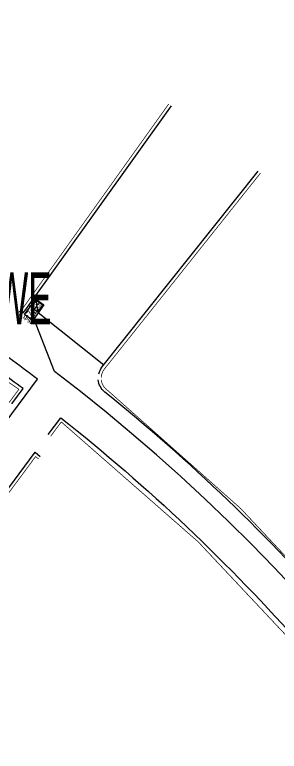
# Model space of a CAD drawing. Header units: inches. Extents: x -187843 to 1582678, y -554589 to 1835338.
# Drawn here: x 1491503 to 1509289, y -226020 to -176428 of the extents above; entities that cross this region are included whole.
import ezdxf
from ezdxf.lldxf.tags import DXFTag

# ---------------------------------------------------------------- set-up
doc = ezdxf.new("R2010")
doc.units = ezdxf.units.IN
doc.header["$MEASUREMENT"] = 0
doc.layers.get('0').update_dxf_attribs({"color": 253})
for name, color, linetype in [('0-LIGHT-TXT', 90, 'Continuous'), ('0-SL01', 1, 'Continuous'), ('0-开关电源', 3, 'Continuous'), ('LT-220V', 5, 'Continuous'), ('LT-24V', 4, 'Continuous')]:
    doc.layers.add(name, color=color, linetype=linetype)
doc.styles.add('SMDEI', font='smsim.shx', dxfattribs={"width": 0.75, "bigfont": 'smfs.shx'})
doc.styles.get("Standard").update_dxf_attribs({"font": 'arial.ttf'})
tags = doc.linetypes.add('SL01_LINE', pattern='A,0.3,-0.3,["SL01",Standard,S=0.2,R=-0.1,X=-0.1,Y=-0.1],-1.2', length=1.8).pattern_tags.tags
tags[6] = DXFTag(74, 10)

# ---------------------------------------------------------------- blocks, each defined once
blk = doc.blocks.new('LEDDR01')
at = {"layer": '0-开关电源'}
for p, q in [((-224, 0), (224, 448)), ((19, 205), (198, 205))]:
    blk.add_line(p, q, dxfattribs=at)
blk.add_lwpolyline([(-224, 0), (224, 0), (224, 448), (-224, 448)], close=True, dxfattribs=at)
for centre, start, end in [((-171, 187), 19.4712, 160.5288), ((-81, 219), 199.4712, 340.5288)]:
    blk.add_arc(centre, 47.5, start, end, dxfattribs=at)
at = {"color": 3}
for s, p in [('350W', (-219, 302)), ('DC24V', (-122, 21))]:
    blk.add_text(s, height=120, dxfattribs=at).set_placement(p)

msp = doc.modelspace()

# ---------------------------------------------------------------- linework, layer by layer
at = {"layer": '0-LIGHT-TXT', "color": 7}
msp.add_lwpolyline([(1493458, -195965), (1492714, -197006), (1492167, -196616), (1492911, -195574)], close=True, dxfattribs=at)
at = {"layer": '0-SL01', "linetype": 'SL01_LINE', "const_width": 50}
for points in [[(1454753, -251687), (1491782, -201645, 0.323602), (1343992, -199124, 5.245874)], [(1501855, -182440), (1492068, -196161, -0.161098), (1491561, -196532, -0.014047)], [(1497318, -200870, -0.157205), (1497525, -200292), (1508027, -187090)], [(1497852, -201812, 0.000484), (1497689, -201681, -0.200801), (1497322, -201001)], [(1545933, -294382, -0.200801), (1545587, -293692, 0.208142), (1497852, -201812, 0.208142)], [(1493918, -204810), (1494633, -203845, -0.353767), (1529133, -358703, -0.246324), (1523001, -363145, 0.410153)]]:
    msp.add_lwpolyline(points, format="xyb", dxfattribs=at)
msp.add_lwpolyline([(1457561, -253944), (1458277, -252977), (1492906, -206177), (1493102, -206333)], dxfattribs=at)
at = {"layer": 'LT-220V'}
for points in [[(1455235, -252043), (1493035, -200961, 0.009405), (1489157, -198141, 0.760155), (1488970, -198010, 0.082341), (1451316, -180103), (1446970, -209754), (1450530, -210232), (1450970, -211090)], [(1511191, -327207), (1511544, -326931), (1511630, -322605), (1542982, -323509, 0.277279), (1494167, -200439), (1492640, -196476)]]:
    msp.add_lwpolyline(points, format="xyb", dxfattribs=at)
at = {"layer": 'LT-24V', "color": 4}
for points in [[(1502018, -182556), (1492231, -196277, -0.121717), (1491794, -196652, -0.121717)], [(1497157, -200596, -0.100144), (1497368, -200169), (1507870, -186966)], [(1491302, -202629), (1492061, -201604, 0.007867), (1488846, -199265), (1489063, -198954)], [(1513367, -217131), (1513441, -217068, 0.042536), (1497563, -201836, -0.20281), (1497122, -201011)], [(1493758, -204691), (1494595, -203559, -0.0445), (1510882, -219004), (1510957, -218940)]]:
    msp.add_lwpolyline(points, format="xyb", dxfattribs=at)
for points in [[(1492539, -196095), (1492421, -196010)], [(1493086, -196485), (1497503, -199999)], [(1483750, -218215), (1492869, -205891), (1493216, -206169)]]:
    msp.add_lwpolyline(points, dxfattribs=at)

# ---------------------------------------------------------------- block references
at = {"layer": '0-开关电源', "color": 3, "xscale": 1.249999999999999, "yscale": 1.249999999999999, "zscale": 1.249999999999999, "rotation": 234.4575956482538}
msp.add_blockref('LEDDR01', (1492763, -195888), dxfattribs=at)

# ---------------------------------------------------------------- texts
at = {"layer": '0-LIGHT-TXT', "color": 7, "style": 'SMDEI', "width": 0.5}
msp.add_text('N11~N15 WDZA YJY3*4 JDG25 SCE/WE', height=3500, dxfattribs=at).set_placement((1450211, -197274))
msp.add_text('*2套', height=700, rotation=234.4576, dxfattribs=at).set_placement((1492518, -196125))

doc.saveas('drawing.dxf')
